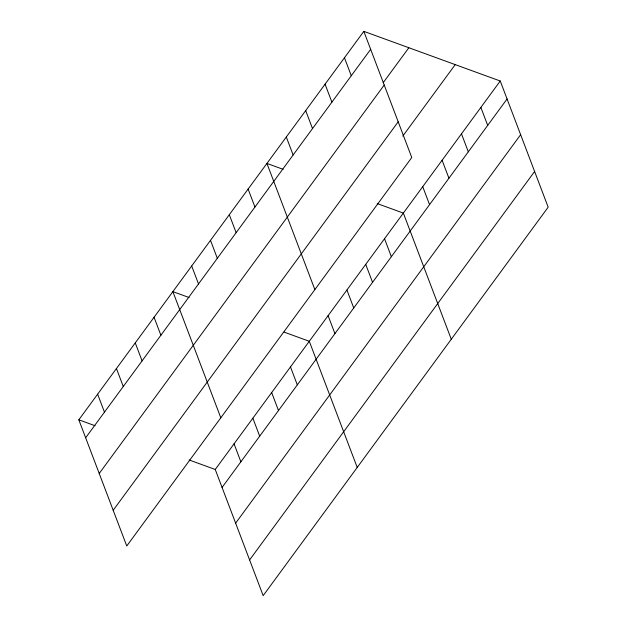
<?xml version="1.0" encoding="UTF-8"?>
<svg xmlns="http://www.w3.org/2000/svg" width="627" height="627" viewBox="0 0 627 627"><rect width="100%" height="100%" fill="white"/><g stroke="black" fill="none" stroke-linecap="round" stroke-linejoin="round"><path stroke-width="0.94" d="M363.832 31.35L411.759 157.526L126.756 545.992L78.822 419.816L363.832 31.35L500.244 81.008L548.178 207.184L263.168 595.65L215.241 469.474L189.135 459.975M85.648 437.787L370.659 49.321M383.199 82.701L408.851 47.738M99.215 473.495L384.218 85.029M113.189 510.284L398.192 121.818M402.785 136.098L455.226 64.62M215.241 469.474L500.244 81.008M222.068 487.445L507.071 98.98M235.634 523.153L520.637 134.687M249.609 559.942L534.612 171.477M283.138 169.329L266.93 163.428L314.856 289.603M377.235 203.587L403.349 213.086L451.275 339.262M189.08 297.519L172.88 291.626L220.806 417.794M284.086 332.106L309.291 341.284L357.225 467.46M78.822 419.816L95.03 425.717M480.87 107.429L487.696 125.4M461.488 133.841L468.314 151.812M442.106 160.261L448.932 178.225M422.723 186.674L429.55 204.645M344.45 57.762L351.277 75.734M384.531 238.73L391.358 256.702M325.068 84.183L331.895 102.154M365.721 264.367L372.548 282.338M305.686 110.595L312.512 128.566M346.911 290.003L353.738 307.975M286.312 137.015L293.13 154.979M328.101 315.647L334.928 333.611M248.12 189.064L254.946 207.035M290.481 366.92L297.308 384.892M229.31 214.708L236.136 232.672M271.671 392.565L278.498 410.528M210.5 240.345L217.326 258.316M252.861 418.201L259.688 436.173M191.69 265.981L198.516 283.953M234.051 443.838L240.878 461.809M154.07 317.262L160.888 335.233M135.252 342.898L142.078 360.87M116.442 368.535L123.268 386.506M97.632 394.179L104.458 412.151"/></g></svg>
